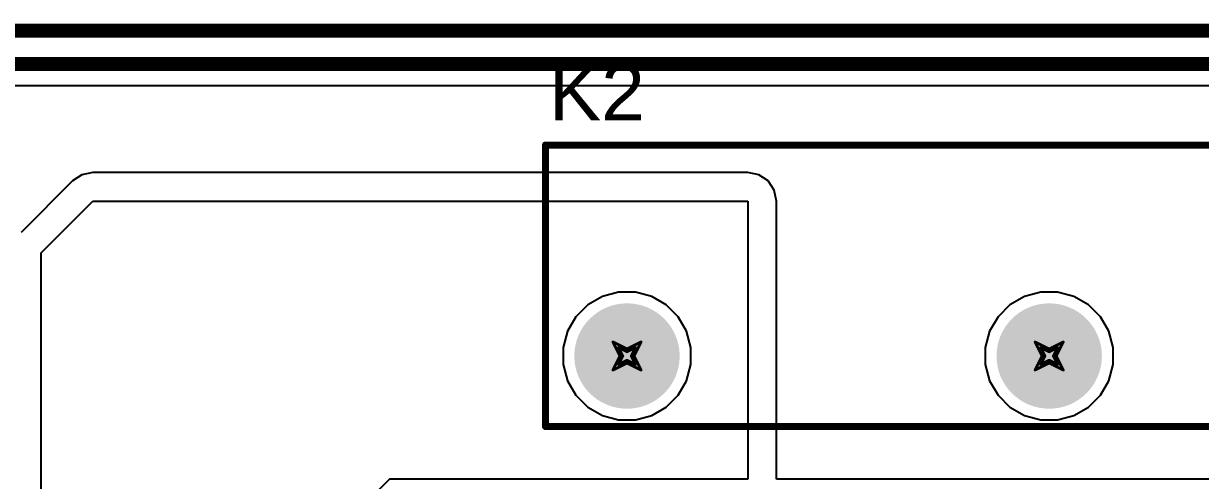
# Model space of a CAD drawing. Header units: inches. Extents: x -3 to 5259, y -3 to 5282.
# Drawn here: x 79.64 to 100.88, y 32.62 to 40.86 of the extents above; entities that cross this region are included whole.
import ezdxf

# ---------------------------------------------------------------- set-up
doc = ezdxf.new("R2010")
doc.units = ezdxf.units.IN
for name, color, linetype in [('Bottom Layer', 5, 'Continuous'), ('Bottom Solder', 6, 'Continuous'), ('Drill Drawing', 1, 'Continuous'), ('Layer 1', 16, 'Continuous'), ('Layer 2', 76, 'Continuous'), ('Multi-Layer', 9, 'Continuous'), ('Pad Holes', 156, 'Continuous'), ('Top Layer', 1, 'Continuous'), ('Top Overlay', 2, 'Continuous'), ('Top Solder', 216, 'Continuous')]:
    doc.layers.add(name, color=color, linetype=linetype)
doc.styles.add('Arial', font='', dxfattribs={"height": 0.2})
doc.styles.get('Arial').set_extended_font_data('Arial')

# ---------------------------------------------------------------- blocks, each defined once
blk = doc.blocks.new('G6DN_1A_SL_DC24_180')
at = {"layer": 'Bottom Layer'}
blk.add_hatch(color=5, dxfattribs=at).paths.add_polyline_path([(-9.79, 0.9), (-7.99, 0.9), (-7.99, -0.9), (-9.79, -0.9)])
h = blk.add_hatch(color=5, dxfattribs=at)
edge = h.paths.add_edge_path()
edge.add_arc((-6.35, 0), 0.9, 0, 360)
h = blk.add_hatch(color=5, dxfattribs=at)
edge = h.paths.add_edge_path()
edge.add_arc((1.27, 0), 0.9, 0, 360)
h = blk.add_hatch(color=5, dxfattribs=at)
edge = h.paths.add_edge_path()
edge.add_arc((8.89, 0), 0.9, 0, 360)
at = {"layer": 'Bottom Solder'}
blk.add_hatch(color=6, dxfattribs=at).paths.add_polyline_path([(-9.841, 0.951), (-7.939, 0.951), (-7.939, -0.951), (-9.841, -0.951)])
h = blk.add_hatch(color=6, dxfattribs=at)
edge = h.paths.add_edge_path()
edge.add_arc((-6.35, 0), 0.951, 0, 360)
h = blk.add_hatch(color=6, dxfattribs=at)
edge = h.paths.add_edge_path()
edge.add_arc((1.27, 0), 0.951, 0, 360)
h = blk.add_hatch(color=6, dxfattribs=at)
edge = h.paths.add_edge_path()
edge.add_arc((8.89, 0), 0.951, 0, 360)
at = {"layer": 'Layer 1'}
blk.add_hatch(color=16, dxfattribs=at).paths.add_polyline_path([(-9.79, 0.9), (-7.99, 0.9), (-7.99, -0.9), (-9.79, -0.9)])
h = blk.add_hatch(color=16, dxfattribs=at)
edge = h.paths.add_edge_path()
edge.add_arc((-6.35, 0), 0.9, 0, 360)
h = blk.add_hatch(color=16, dxfattribs=at)
edge = h.paths.add_edge_path()
edge.add_arc((1.27, 0), 0.9, 0, 360)
h = blk.add_hatch(color=16, dxfattribs=at)
edge = h.paths.add_edge_path()
edge.add_arc((8.89, 0), 0.9, 0, 360)
at = {"layer": 'Layer 2'}
blk.add_hatch(color=76, dxfattribs=at).paths.add_polyline_path([(-9.79, 0.9), (-7.99, 0.9), (-7.99, -0.9), (-9.79, -0.9)])
h = blk.add_hatch(color=76, dxfattribs=at)
edge = h.paths.add_edge_path()
edge.add_arc((-6.35, 0), 0.9, 0, 360)
h = blk.add_hatch(color=76, dxfattribs=at)
edge = h.paths.add_edge_path()
edge.add_arc((1.27, 0), 0.9, 0, 360)
h = blk.add_hatch(color=76, dxfattribs=at)
edge = h.paths.add_edge_path()
edge.add_arc((8.89, 0), 0.9, 0, 360)
at = {"layer": 'Multi-Layer'}
blk.add_hatch(color=9, dxfattribs=at).paths.add_polyline_path([(-9.79, 0.9), (-7.99, 0.9), (-7.99, -0.9), (-9.79, -0.9)])
h = blk.add_hatch(color=9, dxfattribs=at)
edge = h.paths.add_edge_path()
edge.add_arc((-6.35, 0), 0.9, 0, 360)
h = blk.add_hatch(color=9, dxfattribs=at)
edge = h.paths.add_edge_path()
edge.add_arc((1.27, 0), 0.9, 0, 360)
h = blk.add_hatch(color=9, dxfattribs=at)
edge = h.paths.add_edge_path()
edge.add_arc((8.89, 0), 0.9, 0, 360)
at = {"layer": 'Pad Holes'}
h = blk.add_hatch(color=7, dxfattribs=at)
edge = h.paths.add_edge_path()
edge.add_arc((-8.89, 0), 0.6, 0, 360)
h = blk.add_hatch(color=7, dxfattribs=at)
edge = h.paths.add_edge_path()
edge.add_arc((-6.35, 0), 0.6, 0, 360)
h = blk.add_hatch(color=7, dxfattribs=at)
edge = h.paths.add_edge_path()
edge.add_arc((1.27, 0), 0.6, 0, 360)
h = blk.add_hatch(color=7, dxfattribs=at)
edge = h.paths.add_edge_path()
edge.add_arc((8.89, 0), 0.6, 0, 360)
at = {"layer": 'Top Layer'}
blk.add_hatch(color=1, dxfattribs=at).paths.add_polyline_path([(-9.79, 0.9), (-7.99, 0.9), (-7.99, -0.9), (-9.79, -0.9)])
h = blk.add_hatch(color=1, dxfattribs=at)
edge = h.paths.add_edge_path()
edge.add_arc((-6.35, 0), 0.9, 0, 360)
h = blk.add_hatch(color=1, dxfattribs=at)
edge = h.paths.add_edge_path()
edge.add_arc((1.27, 0), 0.9, 0, 360)
h = blk.add_hatch(color=1, dxfattribs=at)
edge = h.paths.add_edge_path()
edge.add_arc((8.89, 0), 0.9, 0, 360)
at = {"layer": 'Top Solder'}
blk.add_hatch(color=216, dxfattribs=at).paths.add_polyline_path([(-9.841, 0.951), (-7.939, 0.951), (-7.939, -0.951), (-9.841, -0.951)])
h = blk.add_hatch(color=216, dxfattribs=at)
edge = h.paths.add_edge_path()
edge.add_arc((-6.35, 0), 0.951, 0, 360)
h = blk.add_hatch(color=216, dxfattribs=at)
edge = h.paths.add_edge_path()
edge.add_arc((1.27, 0), 0.951, 0, 360)
h = blk.add_hatch(color=216, dxfattribs=at)
edge = h.paths.add_edge_path()
edge.add_arc((8.89, 0), 0.951, 0, 360)
at = {"layer": 'Top Overlay'}
for points in [[(-9.959, 1.272, 0.127, 0.127, 0), (-9.959, -3.808, 0.127, 0.127, 0)], [(10.361, 1.272, 0.127, 0.127, 0), (-9.959, 1.272, 0.127, 0.127, 0)], [(10.361, -3.808, 0.127, 0.127, 0), (10.361, 1.272, 0.127, 0.127, 0)], [(10.361, -3.808, 0.127, 0.127, 0), (-9.959, -3.808, 0.127, 0.127, 0)]]:
    blk.add_lwpolyline(points, format="xyseb", dxfattribs=at)
for points in [[(-9.991, 1.272, 0.0635, 0.0635, 1), (-9.927, 1.272, 0.0635, 0.0635, 1)], [(-9.991, 1.272, 0.0635, 0.0635, 1), (-9.927, 1.272, 0.0635, 0.0635, 1)], [(10.329, 1.272, 0.0635, 0.0635, 1), (10.393, 1.272, 0.0635, 0.0635, 1)], [(10.329, 1.272, 0.0635, 0.0635, 1), (10.393, 1.272, 0.0635, 0.0635, 1)], [(-9.991, -3.808, 0.0635, 0.0635, 1), (-9.927, -3.808, 0.0635, 0.0635, 1)], [(-9.991, -3.808, 0.0635, 0.0635, 1), (-9.927, -3.808, 0.0635, 0.0635, 1)], [(10.329, -3.808, 0.0635, 0.0635, 1), (10.393, -3.808, 0.0635, 0.0635, 1)], [(10.329, -3.808, 0.0635, 0.0635, 1), (10.393, -3.808, 0.0635, 0.0635, 1)]]:
    blk.add_lwpolyline(points, format="xyseb", close=True, dxfattribs=at)

msp = doc.modelspace()

# ---------------------------------------------------------------- linework, layer by layer
at = {"layer": 'Bottom Layer'}
for p, q in [((90.086, 35.939), (89.823, 35.787)), ((90.379, 36.017), (90.086, 35.939)), ((90.683, 36.017), (90.379, 36.017)), ((90.977, 35.939), (90.683, 36.017)), ((91.24, 35.787), (90.977, 35.939)), ((97.706, 35.939), (97.443, 35.787)), ((97.999, 36.017), (97.706, 35.939)), ((98.303, 36.017), (97.999, 36.017)), ((98.597, 35.939), (98.303, 36.017)), ((98.86, 35.787), (98.597, 35.939)), ((89.823, 35.787), (89.608, 35.572)), ((91.455, 35.572), (91.24, 35.787)), ((97.443, 35.787), (97.228, 35.572)), ((99.075, 35.572), (98.86, 35.787)), ((89.608, 35.572), (89.456, 35.309)), ((91.607, 35.309), (91.455, 35.572)), ((97.228, 35.572), (97.076, 35.309)), ((99.227, 35.309), (99.075, 35.572)), ((89.456, 35.309), (89.377, 35.015)), ((91.685, 35.015), (91.607, 35.309)), ((97.076, 35.309), (96.997, 35.015)), ((99.305, 35.015), (99.227, 35.309)), ((89.377, 35.015), (89.377, 34.711)), ((91.685, 34.711), (91.685, 35.015)), ((96.997, 35.015), (96.997, 34.711)), ((99.305, 34.711), (99.305, 35.015)), ((89.377, 34.711), (89.456, 34.418)), ((91.607, 34.418), (91.685, 34.711)), ((96.997, 34.711), (97.076, 34.418)), ((99.227, 34.418), (99.305, 34.711)), ((89.456, 34.418), (89.608, 34.155)), ((91.455, 34.155), (91.607, 34.418)), ((97.076, 34.418), (97.228, 34.155)), ((99.075, 34.155), (99.227, 34.418)), ((89.608, 34.155), (89.823, 33.94)), ((91.24, 33.94), (91.455, 34.155)), ((97.228, 34.155), (97.443, 33.94)), ((98.86, 33.94), (99.075, 34.155)), ((89.823, 33.94), (90.086, 33.788)), ((90.086, 33.788), (90.379, 33.709)), ((90.683, 33.709), (90.977, 33.788)), ((90.977, 33.788), (91.24, 33.94)), ((97.443, 33.94), (97.706, 33.788)), ((97.706, 33.788), (97.999, 33.709)), ((98.303, 33.709), (98.597, 33.788)), ((98.597, 33.788), (98.86, 33.94)), ((90.379, 33.709), (90.683, 33.709)), ((97.999, 33.709), (98.303, 33.709))]:
    msp.add_line(p, q, dxfattribs=at)
at = {"layer": 'Drill Drawing'}
for points in [[(90.277, 35.117, 0.0508, 0.0508, 0), (90.531, 34.99, 0.0508, 0.0508, 0)], [(90.277, 35.117, 0.0508, 0.0508, 0), (90.404, 34.863, 0.0508, 0.0508, 0)], [(90.531, 34.99, 0.0508, 0.0508, 0), (90.785, 35.117, 0.0508, 0.0508, 0)], [(90.658, 34.863, 0.0508, 0.0508, 0), (90.785, 35.117, 0.0508, 0.0508, 0)], [(97.897, 35.117, 0.0508, 0.0508, 0), (98.151, 34.99, 0.0508, 0.0508, 0)], [(97.897, 35.117, 0.0508, 0.0508, 0), (98.024, 34.863, 0.0508, 0.0508, 0)], [(98.151, 34.99, 0.0508, 0.0508, 0), (98.405, 35.117, 0.0508, 0.0508, 0)], [(98.278, 34.863, 0.0508, 0.0508, 0), (98.405, 35.117, 0.0508, 0.0508, 0)], [(90.277, 34.609, 0.0508, 0.0508, 0), (90.404, 34.863, 0.0508, 0.0508, 0)], [(90.379, 35.016, 0.0508, 0.0508, 0), (90.531, 34.939, 0.0508, 0.0508, 0)], [(90.379, 35.016, 0.0508, 0.0508, 0), (90.455, 34.863, 0.0508, 0.0508, 0)], [(90.379, 34.711, 0.0508, 0.0508, 0), (90.455, 34.863, 0.0508, 0.0508, 0)], [(90.531, 34.939, 0.0508, 0.0508, 0), (90.684, 35.016, 0.0508, 0.0508, 0)], [(90.608, 34.863, 0.0508, 0.0508, 0), (90.684, 35.016, 0.0508, 0.0508, 0)], [(90.608, 34.863, 0.0508, 0.0508, 0), (90.684, 34.711, 0.0508, 0.0508, 0)], [(90.658, 34.863, 0.0508, 0.0508, 0), (90.785, 34.609, 0.0508, 0.0508, 0)], [(97.897, 34.609, 0.0508, 0.0508, 0), (98.024, 34.863, 0.0508, 0.0508, 0)], [(97.999, 35.016, 0.0508, 0.0508, 0), (98.151, 34.939, 0.0508, 0.0508, 0)], [(97.999, 35.016, 0.0508, 0.0508, 0), (98.075, 34.863, 0.0508, 0.0508, 0)], [(97.999, 34.711, 0.0508, 0.0508, 0), (98.075, 34.863, 0.0508, 0.0508, 0)], [(98.151, 34.939, 0.0508, 0.0508, 0), (98.304, 35.016, 0.0508, 0.0508, 0)], [(98.228, 34.863, 0.0508, 0.0508, 0), (98.304, 35.016, 0.0508, 0.0508, 0)], [(98.228, 34.863, 0.0508, 0.0508, 0), (98.304, 34.711, 0.0508, 0.0508, 0)], [(98.278, 34.863, 0.0508, 0.0508, 0), (98.405, 34.609, 0.0508, 0.0508, 0)], [(90.277, 34.609, 0.0508, 0.0508, 0), (90.531, 34.736, 0.0508, 0.0508, 0)], [(90.379, 34.711, 0.0508, 0.0508, 0), (90.531, 34.787, 0.0508, 0.0508, 0)], [(90.531, 34.787, 0.0508, 0.0508, 0), (90.684, 34.711, 0.0508, 0.0508, 0)], [(90.531, 34.736, 0.0508, 0.0508, 0), (90.785, 34.609, 0.0508, 0.0508, 0)], [(97.897, 34.609, 0.0508, 0.0508, 0), (98.151, 34.736, 0.0508, 0.0508, 0)], [(97.999, 34.711, 0.0508, 0.0508, 0), (98.151, 34.787, 0.0508, 0.0508, 0)], [(98.151, 34.787, 0.0508, 0.0508, 0), (98.304, 34.711, 0.0508, 0.0508, 0)], [(98.151, 34.736, 0.0508, 0.0508, 0), (98.405, 34.609, 0.0508, 0.0508, 0)]]:
    msp.add_lwpolyline(points, format="xyseb", dxfattribs=at)
for points in [[(90.265, 35.117, 0.0254, 0.0254, 1), (90.29, 35.117, 0.0254, 0.0254, 1)], [(90.265, 35.117, 0.0254, 0.0254, 1), (90.29, 35.117, 0.0254, 0.0254, 1)], [(90.773, 35.117, 0.0254, 0.0254, 1), (90.798, 35.117, 0.0254, 0.0254, 1)], [(90.773, 35.117, 0.0254, 0.0254, 1), (90.798, 35.117, 0.0254, 0.0254, 1)], [(97.885, 35.117, 0.0254, 0.0254, 1), (97.91, 35.117, 0.0254, 0.0254, 1)], [(97.885, 35.117, 0.0254, 0.0254, 1), (97.91, 35.117, 0.0254, 0.0254, 1)], [(98.393, 35.117, 0.0254, 0.0254, 1), (98.418, 35.117, 0.0254, 0.0254, 1)], [(98.393, 35.117, 0.0254, 0.0254, 1), (98.418, 35.117, 0.0254, 0.0254, 1)], [(90.366, 35.016, 0.0254, 0.0254, 1), (90.392, 35.016, 0.0254, 0.0254, 1)], [(90.366, 35.016, 0.0254, 0.0254, 1), (90.392, 35.016, 0.0254, 0.0254, 1)], [(90.392, 34.863, 0.0254, 0.0254, 1), (90.417, 34.863, 0.0254, 0.0254, 1)], [(90.392, 34.863, 0.0254, 0.0254, 1), (90.417, 34.863, 0.0254, 0.0254, 1)], [(90.442, 34.863, 0.0254, 0.0254, 1), (90.468, 34.863, 0.0254, 0.0254, 1)], [(90.442, 34.863, 0.0254, 0.0254, 1), (90.468, 34.863, 0.0254, 0.0254, 1)], [(90.519, 34.99, 0.0254, 0.0254, 1), (90.544, 34.99, 0.0254, 0.0254, 1)], [(90.519, 34.99, 0.0254, 0.0254, 1), (90.544, 34.99, 0.0254, 0.0254, 1)], [(90.519, 34.939, 0.0254, 0.0254, 1), (90.544, 34.939, 0.0254, 0.0254, 1)], [(90.519, 34.939, 0.0254, 0.0254, 1), (90.544, 34.939, 0.0254, 0.0254, 1)], [(90.595, 34.863, 0.0254, 0.0254, 1), (90.62, 34.863, 0.0254, 0.0254, 1)], [(90.595, 34.863, 0.0254, 0.0254, 1), (90.62, 34.863, 0.0254, 0.0254, 1)], [(90.646, 34.863, 0.0254, 0.0254, 1), (90.671, 34.863, 0.0254, 0.0254, 1)], [(90.646, 34.863, 0.0254, 0.0254, 1), (90.671, 34.863, 0.0254, 0.0254, 1)], [(90.671, 35.016, 0.0254, 0.0254, 1), (90.696, 35.016, 0.0254, 0.0254, 1)], [(90.671, 35.016, 0.0254, 0.0254, 1), (90.696, 35.016, 0.0254, 0.0254, 1)], [(97.986, 35.016, 0.0254, 0.0254, 1), (98.012, 35.016, 0.0254, 0.0254, 1)], [(97.986, 35.016, 0.0254, 0.0254, 1), (98.012, 35.016, 0.0254, 0.0254, 1)], [(98.012, 34.863, 0.0254, 0.0254, 1), (98.037, 34.863, 0.0254, 0.0254, 1)], [(98.012, 34.863, 0.0254, 0.0254, 1), (98.037, 34.863, 0.0254, 0.0254, 1)], [(98.062, 34.863, 0.0254, 0.0254, 1), (98.088, 34.863, 0.0254, 0.0254, 1)], [(98.062, 34.863, 0.0254, 0.0254, 1), (98.088, 34.863, 0.0254, 0.0254, 1)], [(98.139, 34.99, 0.0254, 0.0254, 1), (98.164, 34.99, 0.0254, 0.0254, 1)], [(98.139, 34.99, 0.0254, 0.0254, 1), (98.164, 34.99, 0.0254, 0.0254, 1)], [(98.139, 34.939, 0.0254, 0.0254, 1), (98.164, 34.939, 0.0254, 0.0254, 1)], [(98.139, 34.939, 0.0254, 0.0254, 1), (98.164, 34.939, 0.0254, 0.0254, 1)], [(98.215, 34.863, 0.0254, 0.0254, 1), (98.24, 34.863, 0.0254, 0.0254, 1)], [(98.215, 34.863, 0.0254, 0.0254, 1), (98.24, 34.863, 0.0254, 0.0254, 1)], [(98.266, 34.863, 0.0254, 0.0254, 1), (98.291, 34.863, 0.0254, 0.0254, 1)], [(98.266, 34.863, 0.0254, 0.0254, 1), (98.291, 34.863, 0.0254, 0.0254, 1)], [(98.291, 35.016, 0.0254, 0.0254, 1), (98.316, 35.016, 0.0254, 0.0254, 1)], [(98.291, 35.016, 0.0254, 0.0254, 1), (98.316, 35.016, 0.0254, 0.0254, 1)], [(90.265, 34.609, 0.0254, 0.0254, 1), (90.29, 34.609, 0.0254, 0.0254, 1)], [(90.265, 34.609, 0.0254, 0.0254, 1), (90.29, 34.609, 0.0254, 0.0254, 1)], [(90.366, 34.711, 0.0254, 0.0254, 1), (90.392, 34.711, 0.0254, 0.0254, 1)], [(90.366, 34.711, 0.0254, 0.0254, 1), (90.392, 34.711, 0.0254, 0.0254, 1)], [(90.519, 34.787, 0.0254, 0.0254, 1), (90.544, 34.787, 0.0254, 0.0254, 1)], [(90.519, 34.787, 0.0254, 0.0254, 1), (90.544, 34.787, 0.0254, 0.0254, 1)], [(90.519, 34.736, 0.0254, 0.0254, 1), (90.544, 34.736, 0.0254, 0.0254, 1)], [(90.519, 34.736, 0.0254, 0.0254, 1), (90.544, 34.736, 0.0254, 0.0254, 1)], [(90.671, 34.711, 0.0254, 0.0254, 1), (90.696, 34.711, 0.0254, 0.0254, 1)], [(90.671, 34.711, 0.0254, 0.0254, 1), (90.696, 34.711, 0.0254, 0.0254, 1)], [(90.773, 34.609, 0.0254, 0.0254, 1), (90.798, 34.609, 0.0254, 0.0254, 1)], [(90.773, 34.609, 0.0254, 0.0254, 1), (90.798, 34.609, 0.0254, 0.0254, 1)], [(97.885, 34.609, 0.0254, 0.0254, 1), (97.91, 34.609, 0.0254, 0.0254, 1)], [(97.885, 34.609, 0.0254, 0.0254, 1), (97.91, 34.609, 0.0254, 0.0254, 1)], [(97.986, 34.711, 0.0254, 0.0254, 1), (98.012, 34.711, 0.0254, 0.0254, 1)], [(97.986, 34.711, 0.0254, 0.0254, 1), (98.012, 34.711, 0.0254, 0.0254, 1)], [(98.139, 34.787, 0.0254, 0.0254, 1), (98.164, 34.787, 0.0254, 0.0254, 1)], [(98.139, 34.787, 0.0254, 0.0254, 1), (98.164, 34.787, 0.0254, 0.0254, 1)], [(98.139, 34.736, 0.0254, 0.0254, 1), (98.164, 34.736, 0.0254, 0.0254, 1)], [(98.139, 34.736, 0.0254, 0.0254, 1), (98.164, 34.736, 0.0254, 0.0254, 1)], [(98.291, 34.711, 0.0254, 0.0254, 1), (98.316, 34.711, 0.0254, 0.0254, 1)], [(98.291, 34.711, 0.0254, 0.0254, 1), (98.316, 34.711, 0.0254, 0.0254, 1)], [(98.393, 34.609, 0.0254, 0.0254, 1), (98.418, 34.609, 0.0254, 0.0254, 1)], [(98.393, 34.609, 0.0254, 0.0254, 1), (98.418, 34.609, 0.0254, 0.0254, 1)]]:
    msp.add_lwpolyline(points, format="xyseb", close=True, dxfattribs=at)
at = {"layer": 'Layer 1'}
for p, q in [((90.086, 35.939), (89.823, 35.787)), ((90.379, 36.017), (90.086, 35.939)), ((90.683, 36.017), (90.379, 36.017)), ((90.977, 35.939), (90.683, 36.017)), ((91.24, 35.787), (90.977, 35.939)), ((97.706, 35.939), (97.443, 35.787)), ((97.999, 36.017), (97.706, 35.939)), ((98.303, 36.017), (97.999, 36.017)), ((98.597, 35.939), (98.303, 36.017)), ((98.86, 35.787), (98.597, 35.939)), ((89.823, 35.787), (89.608, 35.572)), ((91.455, 35.572), (91.24, 35.787)), ((97.443, 35.787), (97.228, 35.572)), ((99.075, 35.572), (98.86, 35.787)), ((89.608, 35.572), (89.456, 35.309)), ((91.607, 35.309), (91.455, 35.572)), ((97.228, 35.572), (97.076, 35.309)), ((99.227, 35.309), (99.075, 35.572)), ((89.456, 35.309), (89.377, 35.015)), ((91.685, 35.015), (91.607, 35.309)), ((97.076, 35.309), (96.997, 35.015)), ((99.305, 35.015), (99.227, 35.309)), ((89.377, 35.015), (89.377, 34.711)), ((91.685, 34.711), (91.685, 35.015)), ((96.997, 35.015), (96.997, 34.711)), ((99.305, 34.711), (99.305, 35.015)), ((89.377, 34.711), (89.456, 34.418)), ((91.607, 34.418), (91.685, 34.711)), ((96.997, 34.711), (97.076, 34.418)), ((99.227, 34.418), (99.305, 34.711)), ((89.456, 34.418), (89.608, 34.155)), ((91.455, 34.155), (91.607, 34.418)), ((97.076, 34.418), (97.228, 34.155)), ((99.075, 34.155), (99.227, 34.418)), ((89.608, 34.155), (89.823, 33.94)), ((91.24, 33.94), (91.455, 34.155)), ((97.228, 34.155), (97.443, 33.94)), ((98.86, 33.94), (99.075, 34.155)), ((89.823, 33.94), (90.086, 33.788)), ((90.086, 33.788), (90.379, 33.709)), ((90.683, 33.709), (90.977, 33.788)), ((90.977, 33.788), (91.24, 33.94)), ((97.443, 33.94), (97.706, 33.788)), ((97.706, 33.788), (97.999, 33.709)), ((98.303, 33.709), (98.597, 33.788)), ((98.597, 33.788), (98.86, 33.94)), ((90.379, 33.709), (90.683, 33.709)), ((97.999, 33.709), (98.303, 33.709))]:
    msp.add_line(p, q, dxfattribs=at)
at = {"layer": 'Layer 2'}
for p, q in [((34.95, 39.744), (101.049, 39.744)), ((90.086, 35.939), (89.823, 35.787)), ((90.379, 36.017), (90.086, 35.939)), ((90.683, 36.017), (90.379, 36.017)), ((90.977, 35.939), (90.683, 36.017)), ((91.24, 35.787), (90.977, 35.939)), ((97.706, 35.939), (97.443, 35.787)), ((97.999, 36.017), (97.706, 35.939)), ((98.303, 36.017), (97.999, 36.017)), ((98.597, 35.939), (98.303, 36.017)), ((98.86, 35.787), (98.597, 35.939)), ((89.823, 35.787), (89.608, 35.572)), ((91.455, 35.572), (91.24, 35.787)), ((97.443, 35.787), (97.228, 35.572)), ((99.075, 35.572), (98.86, 35.787)), ((89.608, 35.572), (89.456, 35.309)), ((91.607, 35.309), (91.455, 35.572)), ((97.228, 35.572), (97.076, 35.309)), ((99.227, 35.309), (99.075, 35.572)), ((89.456, 35.309), (89.377, 35.015)), ((91.685, 35.015), (91.607, 35.309)), ((97.076, 35.309), (96.997, 35.015)), ((99.305, 35.015), (99.227, 35.309)), ((89.377, 35.015), (89.377, 34.711)), ((91.685, 34.711), (91.685, 35.015)), ((96.997, 35.015), (96.997, 34.711)), ((99.305, 34.711), (99.305, 35.015)), ((89.377, 34.711), (89.456, 34.418)), ((91.607, 34.418), (91.685, 34.711)), ((96.997, 34.711), (97.076, 34.418)), ((99.227, 34.418), (99.305, 34.711)), ((89.456, 34.418), (89.608, 34.155)), ((91.455, 34.155), (91.607, 34.418)), ((97.076, 34.418), (97.228, 34.155)), ((99.075, 34.155), (99.227, 34.418)), ((89.608, 34.155), (89.823, 33.94)), ((91.24, 33.94), (91.455, 34.155)), ((97.228, 34.155), (97.443, 33.94)), ((98.86, 33.94), (99.075, 34.155)), ((89.823, 33.94), (90.086, 33.788)), ((90.086, 33.788), (90.379, 33.709)), ((90.683, 33.709), (90.977, 33.788)), ((90.977, 33.788), (91.24, 33.94)), ((97.443, 33.94), (97.706, 33.788)), ((97.706, 33.788), (97.999, 33.709)), ((98.303, 33.709), (98.597, 33.788)), ((98.597, 33.788), (98.86, 33.94)), ((90.379, 33.709), (90.683, 33.709)), ((97.999, 33.709), (98.303, 33.709))]:
    msp.add_line(p, q, dxfattribs=at)
for points in [[(35.484, 40.737, 0.254, 0.254, 0), (101.324, 40.737, 0.254, 0.254, 0)], [(34.544, 40.132, 0.254, 0.254, 0), (101.21, 40.132, 0.254, 0.254, 0)]]:
    msp.add_lwpolyline(points, format="xyseb", dxfattribs=at)
at = {"layer": 'Top Layer'}
for p, q in [((80.688, 38.134), (80.52, 38.022)), ((80.887, 38.174), (80.688, 38.134)), ((92.71, 38.174), (80.887, 38.174)), ((92.908, 38.134), (92.71, 38.174)), ((93.076, 38.022), (92.908, 38.134)), ((80.52, 38.022), (79.593, 37.095)), ((93.189, 37.854), (93.076, 38.022)), ((93.228, 37.656), (93.189, 37.854)), ((79.959, 36.728), (80.887, 37.656)), ((80.887, 37.656), (92.71, 37.656)), ((92.71, 37.656), (92.71, 32.64)), ((93.228, 32.64), (93.228, 37.656)), ((79.959, 11.901), (79.959, 36.728)), ((86.243, 32.64), (85.518, 31.915)), ((92.71, 32.64), (86.243, 32.64)), ((105.253, 32.64), (93.228, 32.64))]:
    msp.add_line(p, q, dxfattribs=at)

# ---------------------------------------------------------------- block references
at = {"rotation": 180}
msp.add_blockref('G6DN_1A_SL_DC24_180', (99.421, 34.863), dxfattribs=at)

# ---------------------------------------------------------------- texts
at = {"layer": 'Top Overlay', "style": 'Arial'}
msp.add_text('K2', height=1.016, dxfattribs=at).set_placement((89.118, 39.116))

doc.saveas('drawing.dxf')
